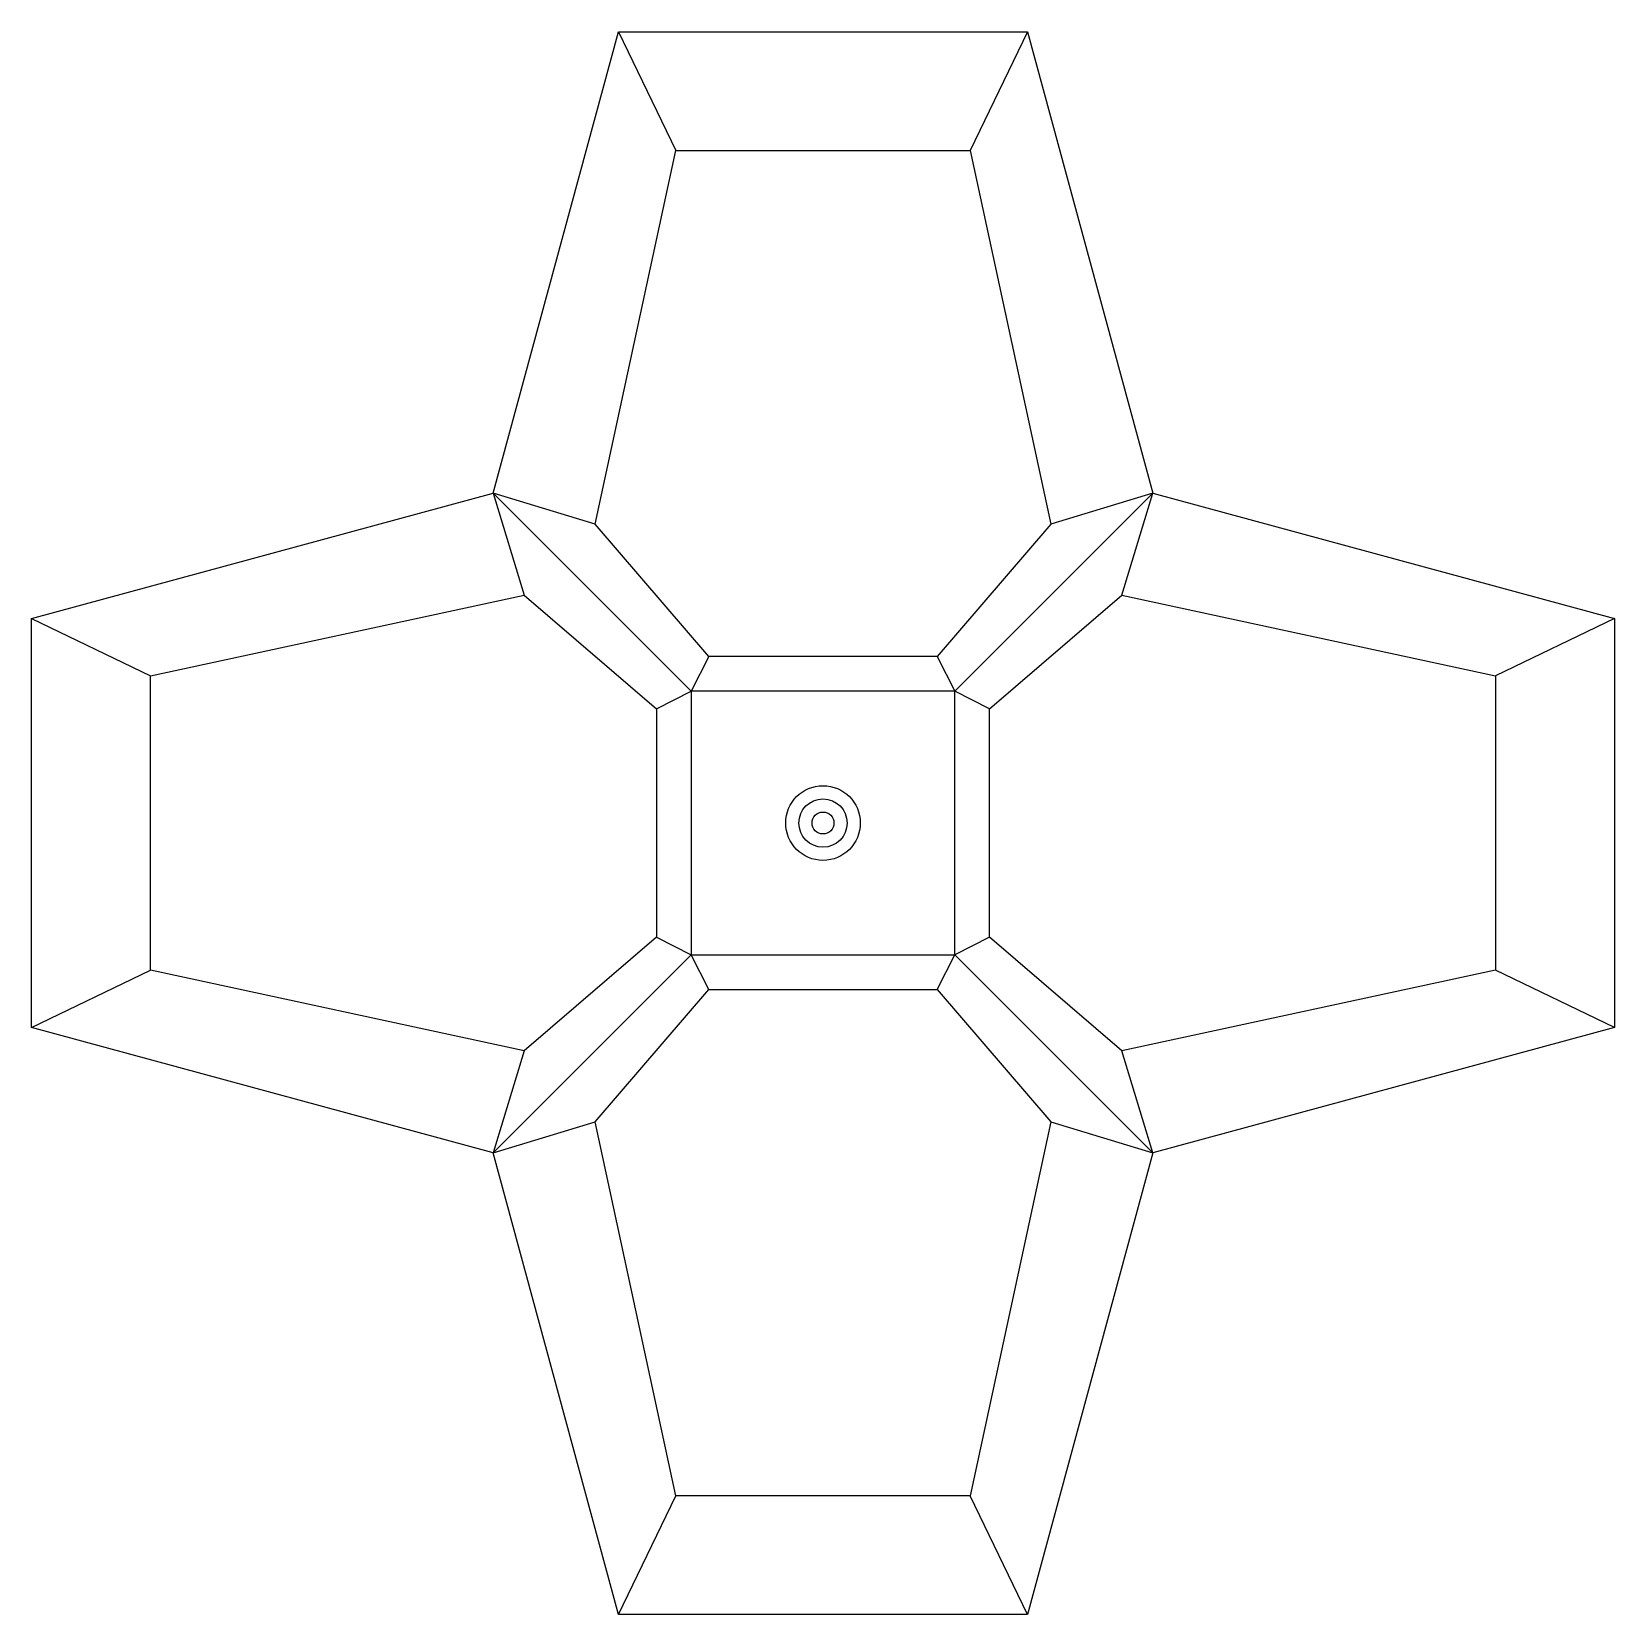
# Model space of a CAD drawing. Header units: millimetres. Extents: x -2862.17 to -2859.77, y 3719.19 to 3721.59.
import ezdxf

# ---------------------------------------------------------------- set-up
doc = ezdxf.new("R2010")
doc.units = ezdxf.units.MM
doc.header["$LTSCALE"] = 10
doc.layers.add('Ele_postes_luz', color=2, linetype='Continuous')

msp = doc.modelspace()

# ---------------------------------------------------------------- linework, layer by layer
at = {"layer": 'Ele_postes_luz'}
for p, q in [((-2861.4738, 3720.8914), (-2861.2838, 3721.5914)), ((-2861.2838, 3721.5914), (-2861.1969, 3721.4114)), ((-2861.2838, 3721.5914), (-2860.6638, 3721.5914)), ((-2860.6638, 3721.5914), (-2860.7506, 3721.4114)), ((-2860.6638, 3721.5914), (-2860.4738, 3720.8914)), ((-2862.1738, 3720.7014), (-2861.4738, 3720.8914)), ((-2861.1738, 3720.5914), (-2861.4738, 3720.8914)), ((-2861.4738, 3720.8914), (-2861.427, 3720.737)), ((-2861.3193, 3720.8446), (-2861.4738, 3720.8914)), ((-2860.7738, 3720.5914), (-2860.4738, 3720.8914)), ((-2860.4738, 3720.8914), (-2860.6283, 3720.8446)), ((-2860.5206, 3720.737), (-2860.4738, 3720.8914)), ((-2860.4738, 3720.8914), (-2859.7738, 3720.7014)), ((-2862.1738, 3720.0814), (-2862.1738, 3720.7014)), ((-2862.1738, 3720.7014), (-2861.9938, 3720.6146)), ((-2859.7738, 3720.7014), (-2859.9538, 3720.6146)), ((-2859.7738, 3720.7014), (-2859.7738, 3720.0814)), ((-2861.1471, 3720.644), (-2861.1738, 3720.5914)), ((-2860.8005, 3720.644), (-2861.1471, 3720.644)), ((-2860.8005, 3720.644), (-2860.7738, 3720.5914)), ((-2861.2264, 3720.5647), (-2861.1738, 3720.5914)), ((-2861.1738, 3720.5914), (-2861.1738, 3720.1914)), ((-2860.7738, 3720.5914), (-2861.1738, 3720.5914)), ((-2860.7212, 3720.5647), (-2860.7738, 3720.5914)), ((-2860.7738, 3720.1914), (-2860.7738, 3720.5914)), ((-2861.2264, 3720.5647), (-2861.2264, 3720.2181)), ((-2860.7212, 3720.2181), (-2860.7212, 3720.5647)), ((-2861.2264, 3720.2181), (-2861.1738, 3720.1914)), ((-2860.7212, 3720.2181), (-2860.7738, 3720.1914)), ((-2862.1738, 3720.0814), (-2861.9938, 3720.1683)), ((-2861.1738, 3720.1914), (-2861.4738, 3719.8914)), ((-2861.1738, 3720.1914), (-2860.7738, 3720.1914)), ((-2861.1471, 3720.1388), (-2861.1738, 3720.1914)), ((-2860.8005, 3720.1388), (-2860.7738, 3720.1914)), ((-2860.4738, 3719.8914), (-2860.7738, 3720.1914)), ((-2859.7738, 3720.0814), (-2859.9538, 3720.1683)), ((-2861.1471, 3720.1388), (-2860.8005, 3720.1388)), ((-2861.4738, 3719.8914), (-2862.1738, 3720.0814)), ((-2859.7738, 3720.0814), (-2860.4738, 3719.8914)), ((-2861.427, 3720.0459), (-2861.4738, 3719.8914)), ((-2860.4738, 3719.8914), (-2860.5206, 3720.0459)), ((-2861.4738, 3719.8914), (-2861.3193, 3719.9382)), ((-2860.6283, 3719.9382), (-2860.4738, 3719.8914)), ((-2861.2838, 3719.1914), (-2861.4738, 3719.8914)), ((-2860.4738, 3719.8914), (-2860.6638, 3719.1914)), ((-2861.2838, 3719.1914), (-2861.1969, 3719.3714)), ((-2860.6638, 3719.1914), (-2860.7506, 3719.3714)), ((-2860.6638, 3719.1914), (-2861.2838, 3719.1914))]:
    msp.add_line(p, q, dxfattribs=at)
for points in [[(-2861.1471, 3720.644), (-2861.3193, 3720.8446), (-2861.1969, 3721.4114), (-2860.7506, 3721.4114), (-2860.6283, 3720.8446), (-2860.8005, 3720.644)], [(-2861.2264, 3720.2181), (-2861.427, 3720.0459), (-2861.9938, 3720.1683), (-2861.9938, 3720.6146), (-2861.427, 3720.737), (-2861.2264, 3720.5647)], [(-2860.7212, 3720.5647), (-2860.5206, 3720.737), (-2859.9538, 3720.6146), (-2859.9538, 3720.1683), (-2860.5206, 3720.0459), (-2860.7212, 3720.2181)], [(-2860.8005, 3720.1388), (-2860.6283, 3719.9382), (-2860.7506, 3719.3714), (-2861.1969, 3719.3714), (-2861.3193, 3719.9382), (-2861.1471, 3720.1388)]]:
    msp.add_lwpolyline(points, dxfattribs=at)
at = {"layer": 'Ele_postes_luz', "color": 1}
for radius in [0.0566, 0.0366, 0.0166]:
    msp.add_circle((-2860.9738, 3720.3914), radius, dxfattribs=at)

doc.saveas('drawing.dxf')
